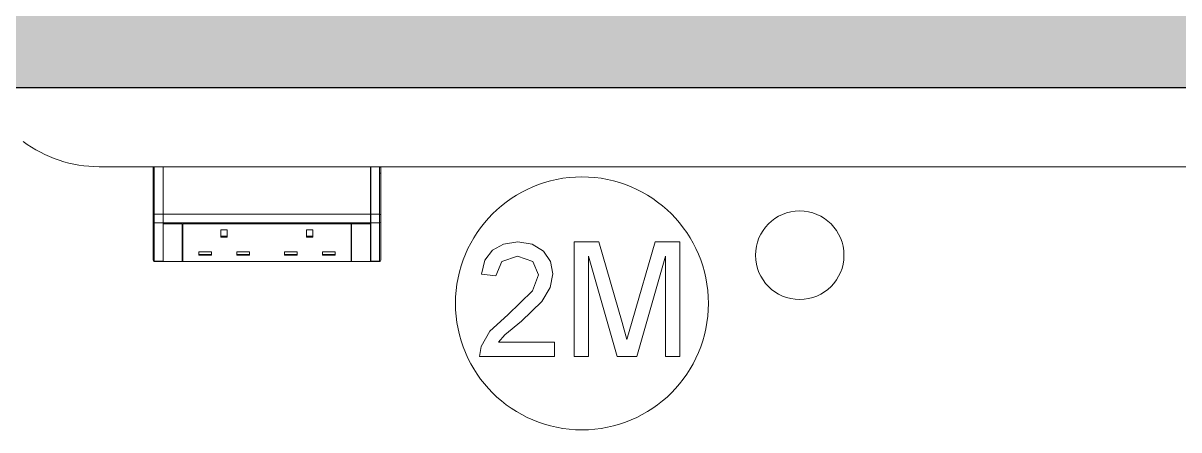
# Model space of a CAD drawing. Header units: millimetres. Extents: x 155927 to 317870, y -36033 to 97293.
# Drawn here: x 169579 to 170493, y 20735 to 21057 of the extents above; entities that cross this region are included whole.
import ezdxf

# ---------------------------------------------------------------- set-up
doc = ezdxf.new("R2010")
doc.units = ezdxf.units.MM
doc.header["$MEASUREMENT"] = 0
for name, color, linetype, lineweight in [('A-WALL-PATT', 7, 'CONTINUOUS', 9), ('I-FURN', 8, 'CONTINUOUS', 9), ('I-WALL', 7, 'CONTINUOUS', 9)]:
    doc.layers.add(name, color=color, linetype=linetype, lineweight=lineweight)

msp = doc.modelspace()

# ---------------------------------------------------------------- hatches: boundary and pattern name
at = {"layer": 'A-WALL-PATT'}
msp.add_hatch(color=256, dxfattribs=at).paths.add_polyline_path([(178998.83, 21005.61), (178998.83, 21107.61), (166470.83, 21107.61), (166470.83, 21005.61), (178727.98, 21005.61)], flags=0)

# ---------------------------------------------------------------- linework, layer by layer
at = {"layer": 'I-FURN'}
for p, q in [((169682.77, 20943.09), (169639.07, 20943.09)), ((169639.07, 20943.09), (169682.77, 20943.09)), ((169681.77, 20938.1), (169681.77, 20942.09)), ((169681.77, 20942.09), (169681.77, 20905.06)), ((169681.77, 20938.1), (169682.77, 20938.1)), ((169681.77, 20899.53), (169681.77, 20938.1)), ((169689.77, 20943.1), (169682.77, 20943.1)), ((169682.77, 20905.63), (169682.77, 20943.09)), ((169682.77, 20943.09), (169689.77, 20943.09)), ((169689.77, 20905.63), (169689.77, 20943.09)), ((169853.77, 20943.1), (169689.87, 20943.1)), ((169689.87, 20943.09), (169853.77, 20943.09)), ((169689.87, 20943.09), (169689.87, 20905.63)), ((169853.77, 20905.63), (169853.77, 20943.09)), ((169860.89, 20943.1), (169853.89, 20943.1)), ((169860.89, 20943.09), (169853.89, 20943.09)), ((169853.89, 20943.09), (169853.89, 20905.63)), ((170862.77, 20943.09), (169860.89, 20943.09)), ((169860.89, 20943.09), (170862.77, 20943.09)), ((169860.89, 20943.09), (169860.89, 20905.63)), ((169860.89, 20938.1), (169861.89, 20938.1)), ((169861.89, 20942.09), (169861.89, 20942.1)), ((169861.89, 20905.06), (169861.89, 20942.09)), ((169861.89, 20942.09), (169861.89, 20938.1)), ((169861.89, 20938.1), (169861.89, 20899.53)), ((169681.77, 20905.06), (169681.77, 20899.53)), ((169681.77, 20899.53), (169681.77, 20869.25)), ((169681.77, 20899.53), (169681.77, 20869.25)), ((169682.77, 20898.71), (169682.77, 20905.63)), ((169682.77, 20905.63), (169689.77, 20905.63)), ((169689.77, 20898.71), (169689.77, 20905.63)), ((169689.87, 20905.63), (169853.77, 20905.63)), ((169689.87, 20905.63), (169689.87, 20898.71)), ((169853.77, 20898.71), (169853.77, 20905.63)), ((169853.83, 20897.88), (169853.83, 20900.33)), ((169860.89, 20905.63), (169853.89, 20905.63)), ((169853.89, 20905.63), (169853.89, 20898.71)), ((169860.89, 20905.63), (169860.89, 20898.71)), ((169861.89, 20899.53), (169861.89, 20905.06)), ((169861.89, 20869.25), (169861.89, 20899.53)), ((169861.89, 20869.25), (169861.89, 20899.53)), ((169682.77, 20868.43), (169682.77, 20898.71)), ((169682.77, 20898.71), (169689.77, 20898.71)), ((169689.77, 20868.43), (169689.77, 20898.71)), ((169689.83, 20897.88), (169704.83, 20897.88)), ((169689.83, 20868.05), (169689.83, 20897.88)), ((169689.87, 20898.71), (169853.77, 20898.71)), ((169689.87, 20898.08), (169689.87, 20898.71)), ((169704.83, 20898.08), (169689.87, 20898.08)), ((169704.83, 20897.88), (169704.83, 20868.05)), ((169838.33, 20898.08), (169705.33, 20898.08)), ((169705.33, 20897.88), (169838.33, 20897.88)), ((169705.33, 20868.05), (169705.33, 20897.88)), ((169740.44, 20893.15), (169735.44, 20893.15)), ((169735.44, 20893.15), (169735.44, 20887.41)), ((169740.44, 20887.41), (169740.44, 20893.15)), ((169803.22, 20887.41), (169803.22, 20893.15)), ((169803.22, 20893.15), (169808.22, 20893.15)), ((169808.22, 20887.41), (169808.22, 20893.15)), ((169838.33, 20868.05), (169838.33, 20897.88)), ((169853.77, 20898.08), (169838.83, 20898.08)), ((169838.83, 20897.88), (169853.83, 20897.88)), ((169838.83, 20868.05), (169838.83, 20897.88)), ((169853.77, 20898.71), (169853.77, 20898.08)), ((169853.83, 20897.88), (169853.83, 20868.05)), ((169860.89, 20898.71), (169853.89, 20898.71)), ((169853.89, 20898.71), (169853.89, 20868.43)), ((169860.89, 20898.71), (169860.89, 20868.43)), ((169735.44, 20888.15), (169740.44, 20888.15)), ((169735.44, 20887.41), (169740.44, 20887.41)), ((169803.22, 20888.15), (169808.22, 20888.15)), ((169803.22, 20887.41), (169808.22, 20887.41)), ((169958.87, 20881.99), (169950.08, 20877.11)), ((169970.24, 20883.62), (169958.87, 20881.99)), ((169981.69, 20881.81), (169970.24, 20883.62)), ((169990.47, 20876.38), (169981.69, 20881.81)), ((170034.32, 20883.62), (170014.87, 20883.62)), ((170014.87, 20883.62), (170014.87, 20793.21)), ((170052.81, 20819.9), (170034.32, 20883.62)), ((170078.77, 20883.62), (170060.58, 20821)), ((170098.22, 20883.62), (170078.77, 20883.62)), ((170098.22, 20793.21), (170098.22, 20883.62)), ((169717.94, 20873.08), (169717.94, 20875.94)), ((169717.94, 20875.94), (169727.94, 20875.94)), ((169717.94, 20873.81), (169727.94, 20873.81)), ((169717.94, 20873.08), (169727.94, 20873.08)), ((169727.94, 20873.08), (169727.94, 20875.94)), ((169747.94, 20873.08), (169747.94, 20875.94)), ((169747.94, 20875.94), (169757.94, 20875.94)), ((169747.94, 20873.81), (169757.94, 20873.81)), ((169747.94, 20873.08), (169757.94, 20873.08)), ((169757.94, 20873.08), (169757.94, 20875.94)), ((169785.72, 20873.08), (169785.72, 20875.94)), ((169785.72, 20875.94), (169795.72, 20875.94)), ((169785.72, 20873.81), (169795.72, 20873.81)), ((169785.72, 20873.08), (169795.72, 20873.08)), ((169795.72, 20873.08), (169795.72, 20875.94)), ((169815.72, 20873.08), (169815.72, 20875.94)), ((169815.72, 20875.94), (169825.72, 20875.94)), ((169815.72, 20873.81), (169825.72, 20873.81)), ((169815.72, 20873.08), (169825.72, 20873.08)), ((169825.72, 20873.08), (169825.72, 20875.94)), ((169950.08, 20877.11), (169944.15, 20869.12)), ((169957.47, 20868.19), (169970, 20872.32)), ((169970, 20872.32), (169982.01, 20868.09)), ((169996.06, 20868.27), (169990.47, 20876.38)), ((170026.17, 20793.21), (170026.17, 20872.32)), ((170026.17, 20872.32), (170048.88, 20793.21)), ((170064.2, 20793.21), (170086.92, 20872.32)), ((170086.92, 20872.32), (170086.92, 20793.21)), ((169682.02, 20868.58), (169682, 20868.61)), ((169682.77, 20868.25), (169682.77, 20868.43)), ((169682.77, 20868.43), (169689.77, 20868.43)), ((169682.77, 20868.25), (169689.77, 20868.25)), ((169682.77, 20868.25), (169689.77, 20868.25)), ((169689.77, 20868.25), (169682.77, 20868.25)), ((169689.77, 20868.25), (169689.77, 20868.43)), ((169704.83, 20868.05), (169689.83, 20868.05)), ((169689.87, 20868.25), (169853.77, 20868.25)), ((169705.33, 20868.43), (169704.83, 20868.43)), ((169838.33, 20868.05), (169705.33, 20868.05)), ((169838.83, 20868.43), (169838.33, 20868.43)), ((169853.83, 20868.05), (169838.83, 20868.05)), ((169860.89, 20868.43), (169853.89, 20868.43)), ((169853.89, 20868.43), (169853.89, 20868.25)), ((169853.89, 20868.25), (169860.89, 20868.25)), ((169853.89, 20868.25), (169860.89, 20868.25)), ((169853.89, 20868.25), (169860.89, 20868.25)), ((169860.89, 20868.43), (169860.89, 20868.25)), ((169861.67, 20868.62), (169861.64, 20868.59)), ((169944.15, 20869.12), (169941.41, 20858.19)), ((169952.71, 20856.78), (169957.47, 20868.19)), ((169982.01, 20868.09), (169986.62, 20857.73)), ((169997.92, 20858.41), (169996.06, 20868.27)), ((169941.41, 20858.19), (169952.71, 20856.78)), ((169986.62, 20857.73), (169981.74, 20844.93)), ((169995.91, 20847.7), (169997.92, 20858.41)), ((169981.74, 20844.93), (169962.23, 20826.1)), ((169989.23, 20836.62), (169995.91, 20847.7)), ((169973.04, 20821.13), (169989.23, 20836.62)), ((169962.23, 20826.1), (169948.08, 20813)), ((169960.04, 20810.26), (169973.04, 20821.13)), ((170056.54, 20806.59), (170052.81, 20819.9)), ((170060.58, 20821), (170056.54, 20806.59)), ((169948.08, 20813), (169941.21, 20801)), ((169954.94, 20804.51), (169960.04, 20810.26)), ((169941.21, 20801), (169940, 20793.21)), ((169999.33, 20804.51), (169954.94, 20804.51)), ((169999.33, 20793.21), (169999.33, 20804.51)), ((169940, 20793.21), (169999.33, 20793.21)), ((170014.87, 20793.21), (170026.17, 20793.21)), ((170048.88, 20793.21), (170064.2, 20793.21)), ((170086.92, 20793.21), (170098.22, 20793.21))]:
    msp.add_line(p, q, dxfattribs=at)
at = {"layer": 'I-FURN', "flags": 128}
for points in [[(169681.77, 20942.1), (169681.77, 20942.14), (169681.77, 20942.18), (169681.78, 20942.22), (169681.78, 20942.26), (169681.79, 20942.29), (169681.8, 20942.33), (169681.81, 20942.37), (169681.82, 20942.41), (169681.83, 20942.45), (169681.85, 20942.49), (169681.86, 20942.52), (169681.88, 20942.56), (169681.9, 20942.59), (169681.92, 20942.63), (169681.94, 20942.66), (169681.97, 20942.69), (169681.99, 20942.72), (169682.02, 20942.76), (169682.04, 20942.79), (169682.07, 20942.81), (169682.1, 20942.84), (169682.13, 20942.87), (169682.16, 20942.89), (169682.2, 20942.92), (169682.23, 20942.94), (169682.26, 20942.96), (169682.3, 20942.98), (169682.33, 20943), (169682.37, 20943.01), (169682.41, 20943.03), (169682.44, 20943.04), (169682.48, 20943.05), (169682.52, 20943.06), (169682.56, 20943.07), (169682.6, 20943.08), (169682.64, 20943.09), (169682.68, 20943.09), (169682.72, 20943.09), (169682.76, 20943.1), (169682.77, 20943.1)], [(169681.77, 20938.1), (169681.77, 20938.26), (169681.77, 20938.42), (169681.77, 20938.58), (169681.77, 20938.73), (169681.77, 20938.89), (169681.77, 20939.05), (169681.77, 20939.2), (169681.77, 20939.35), (169681.77, 20939.51), (169681.77, 20939.65), (169681.77, 20939.8), (169681.77, 20939.94), (169681.77, 20940.08), (169681.77, 20940.22), (169681.77, 20940.35), (169681.77, 20940.48), (169681.77, 20940.61), (169681.77, 20940.73), (169681.77, 20940.85), (169681.77, 20940.97), (169681.77, 20941.07), (169681.77, 20941.18), (169681.77, 20941.28), (169681.77, 20941.37), (169681.77, 20941.46), (169681.77, 20941.55), (169681.77, 20941.62), (169681.77, 20941.7), (169681.77, 20941.76), (169681.77, 20941.82), (169681.77, 20941.88), (169681.77, 20941.93), (169681.77, 20941.97), (169681.77, 20942.01), (169681.77, 20942.04), (169681.77, 20942.06), (169681.77, 20942.08), (169681.77, 20942.09), (169681.77, 20942.1)], [(169681.77, 20942.1), (169681.77, 20942.09), (169681.77, 20942.09)], [(169681.77, 20942.09), (169681.77, 20941.81), (169681.77, 20941.4), (169681.77, 20940.85), (169681.77, 20940.16), (169681.77, 20939.35), (169681.77, 20938.4), (169681.77, 20937.32), (169681.77, 20936.11), (169681.77, 20934.78), (169681.77, 20933.32), (169681.77, 20931.73), (169681.77, 20930.03), (169681.77, 20928.21), (169681.77, 20926.28), (169681.77, 20924.24), (169681.77, 20922.08), (169681.77, 20919.83), (169681.77, 20917.47), (169681.77, 20915.01), (169681.77, 20912.47), (169681.77, 20909.83), (169681.77, 20907.11), (169681.77, 20905.06)], [(169860.89, 20943.1), (169860.93, 20943.1), (169860.97, 20943.09), (169861.01, 20943.09), (169861.05, 20943.08), (169861.09, 20943.08), (169861.13, 20943.07), (169861.17, 20943.06), (169861.21, 20943.05), (169861.24, 20943.03), (169861.28, 20943.02), (169861.32, 20943), (169861.35, 20942.98), (169861.39, 20942.96), (169861.42, 20942.94), (169861.46, 20942.92), (169861.49, 20942.9), (169861.52, 20942.87), (169861.55, 20942.85), (169861.58, 20942.82), (169861.61, 20942.79), (169861.64, 20942.76), (169861.66, 20942.73), (169861.69, 20942.7), (169861.71, 20942.67), (169861.73, 20942.64), (169861.75, 20942.6), (169861.77, 20942.57), (169861.79, 20942.53), (169861.81, 20942.5), (169861.82, 20942.46), (169861.84, 20942.42), (169861.85, 20942.38), (169861.86, 20942.34), (169861.87, 20942.31), (169861.88, 20942.27), (169861.88, 20942.23), (169861.89, 20942.19), (169861.89, 20942.15), (169861.89, 20942.11), (169861.89, 20942.1)], [(169861.89, 20942.1), (169861.89, 20942.09), (169861.89, 20942.08), (169861.89, 20942.07), (169861.89, 20942.05), (169861.89, 20942.02), (169861.89, 20941.98), (169861.89, 20941.94), (169861.89, 20941.89), (169861.89, 20941.84), (169861.89, 20941.78), (169861.89, 20941.72), (169861.89, 20941.64), (169861.89, 20941.57), (169861.89, 20941.49), (169861.89, 20941.4), (169861.89, 20941.3), (169861.89, 20941.21), (169861.89, 20941.1), (169861.89, 20941), (169861.89, 20940.88), (169861.89, 20940.77), (169861.89, 20940.64), (169861.89, 20940.52), (169861.89, 20940.39), (169861.89, 20940.26), (169861.89, 20940.12), (169861.89, 20939.98), (169861.89, 20939.84), (169861.89, 20939.69), (169861.89, 20939.55), (169861.89, 20939.4), (169861.89, 20939.24), (169861.89, 20939.09), (169861.89, 20938.93), (169861.89, 20938.78), (169861.89, 20938.62), (169861.89, 20938.46), (169861.89, 20938.3), (169861.89, 20938.14), (169861.89, 20938.1)], [(169861.89, 20905.06), (169861.89, 20907.84), (169861.89, 20910.54), (169861.89, 20913.16), (169861.89, 20915.68), (169861.89, 20918.11), (169861.89, 20920.44), (169861.89, 20922.67), (169861.89, 20924.79), (169861.89, 20926.81), (169861.89, 20928.71), (169861.89, 20930.5), (169861.89, 20932.17), (169861.89, 20933.72), (169861.89, 20935.14), (169861.89, 20936.45), (169861.89, 20937.62), (169861.89, 20938.66), (169861.89, 20939.58), (169861.89, 20940.36), (169861.89, 20941.01), (169861.89, 20941.52), (169861.89, 20941.9), (169861.89, 20942.09)], [(169681.77, 20905.06), (169681.77, 20904.93), (169681.77, 20904.79), (169681.77, 20904.65), (169681.77, 20904.51), (169681.77, 20904.36), (169681.77, 20904.21), (169681.77, 20904.06), (169681.77, 20903.91), (169681.77, 20903.76), (169681.77, 20903.6), (169681.77, 20903.44), (169681.77, 20903.28), (169681.77, 20903.13), (169681.77, 20902.97), (169681.77, 20902.81), (169681.77, 20902.65), (169681.77, 20902.49), (169681.77, 20902.33), (169681.77, 20902.17), (169681.77, 20902.01), (169681.77, 20901.86), (169681.77, 20901.7), (169681.77, 20901.55), (169681.77, 20901.4), (169681.77, 20901.25), (169681.77, 20901.1), (169681.77, 20900.96), (169681.77, 20900.82), (169681.77, 20900.68), (169681.77, 20900.55), (169681.77, 20900.42), (169681.77, 20900.29), (169681.77, 20900.17), (169681.77, 20900.05), (169681.77, 20899.94), (169681.77, 20899.83), (169681.77, 20899.72), (169681.77, 20899.62), (169681.77, 20899.53)], [(169861.89, 20899.53), (169861.89, 20899.62), (169861.89, 20899.72), (169861.89, 20899.83), (169861.89, 20899.94), (169861.89, 20900.05), (169861.89, 20900.17), (169861.89, 20900.29), (169861.89, 20900.42), (169861.89, 20900.55), (169861.89, 20900.68), (169861.89, 20900.82), (169861.89, 20900.96), (169861.89, 20901.1), (169861.89, 20901.25), (169861.89, 20901.4), (169861.89, 20901.55), (169861.89, 20901.7), (169861.89, 20901.86), (169861.89, 20902.01), (169861.89, 20902.17), (169861.89, 20902.33), (169861.89, 20902.49), (169861.89, 20902.65), (169861.89, 20902.81), (169861.89, 20902.97), (169861.89, 20903.13), (169861.89, 20903.28), (169861.89, 20903.44), (169861.89, 20903.6), (169861.89, 20903.76), (169861.89, 20903.91), (169861.89, 20904.06), (169861.89, 20904.22), (169861.89, 20904.36), (169861.89, 20904.51), (169861.89, 20904.65), (169861.89, 20904.79), (169861.89, 20904.93), (169861.89, 20905.06)], [(169682.77, 20868.25), (169682.73, 20868.25), (169682.69, 20868.25), (169682.65, 20868.26), (169682.61, 20868.26), (169682.57, 20868.27), (169682.53, 20868.28), (169682.49, 20868.29), (169682.45, 20868.3), (169682.42, 20868.31), (169682.38, 20868.33), (169682.34, 20868.35), (169682.31, 20868.36), (169682.27, 20868.38)], [(169861.4, 20868.39), (169861.36, 20868.37), (169861.33, 20868.35), (169861.29, 20868.33), (169861.25, 20868.32), (169861.22, 20868.3), (169861.18, 20868.29), (169861.14, 20868.28), (169861.1, 20868.27), (169861.06, 20868.26), (169861.02, 20868.26), (169860.98, 20868.25), (169860.94, 20868.25), (169860.9, 20868.25), (169860.89, 20868.25)]]:
    msp.add_lwpolyline(points, dxfattribs=at)
at = {"layer": 'I-FURN'}
for centre, radius, start, end in [((169639.07, 21043.09), 100, 233.1301, 270), ((169639.07, 21043.09), 100, 233.1301, 270), ((170020.94, 20835.08), 100, 0, 180), ((170193.12, 20873.14), 35, 0, 180), ((170193.12, 20873.14), 35, 180, 0), ((170020.94, 20835.08), 100, 180, 0)]:
    msp.add_arc(centre, radius, start, end, dxfattribs=at)
for centre, major_axis, ratio, start_param, end_param in [((169682.77, 20942.09), (1, 0), 0.998113, 1.570796, 3.141593), ((169860.89, 20942.09), (1, 0), 0.998113, 0, 1.570796), ((169682.77, 20905.06), (1, 0), 0.56467, 1.570796, 3.141593), ((169682.77, 20899.53), (1, 0), 0.819152, 3.141593, 4.712389), ((169860.89, 20905.06), (1, 0), 0.56467, 0, 1.570796), ((169860.89, 20899.53), (1, 0), 0.819152, 4.712389, 6.283185), ((169682.77, 20869.25), (-1, 0), 0.819152, 0, 1.570796), ((169860.89, 20869.25), (1, 0), 0.819152, 4.712389, 6.283185)]:
    msp.add_ellipse(centre, major_axis=major_axis, ratio=ratio, start_param=start_param, end_param=end_param, dxfattribs=at)
at = {"layer": 'I-WALL', "lineweight": 30}
msp.add_line((169385.83, 21005.61), (172533.83, 21005.61), dxfattribs=at)

doc.saveas('drawing.dxf')
